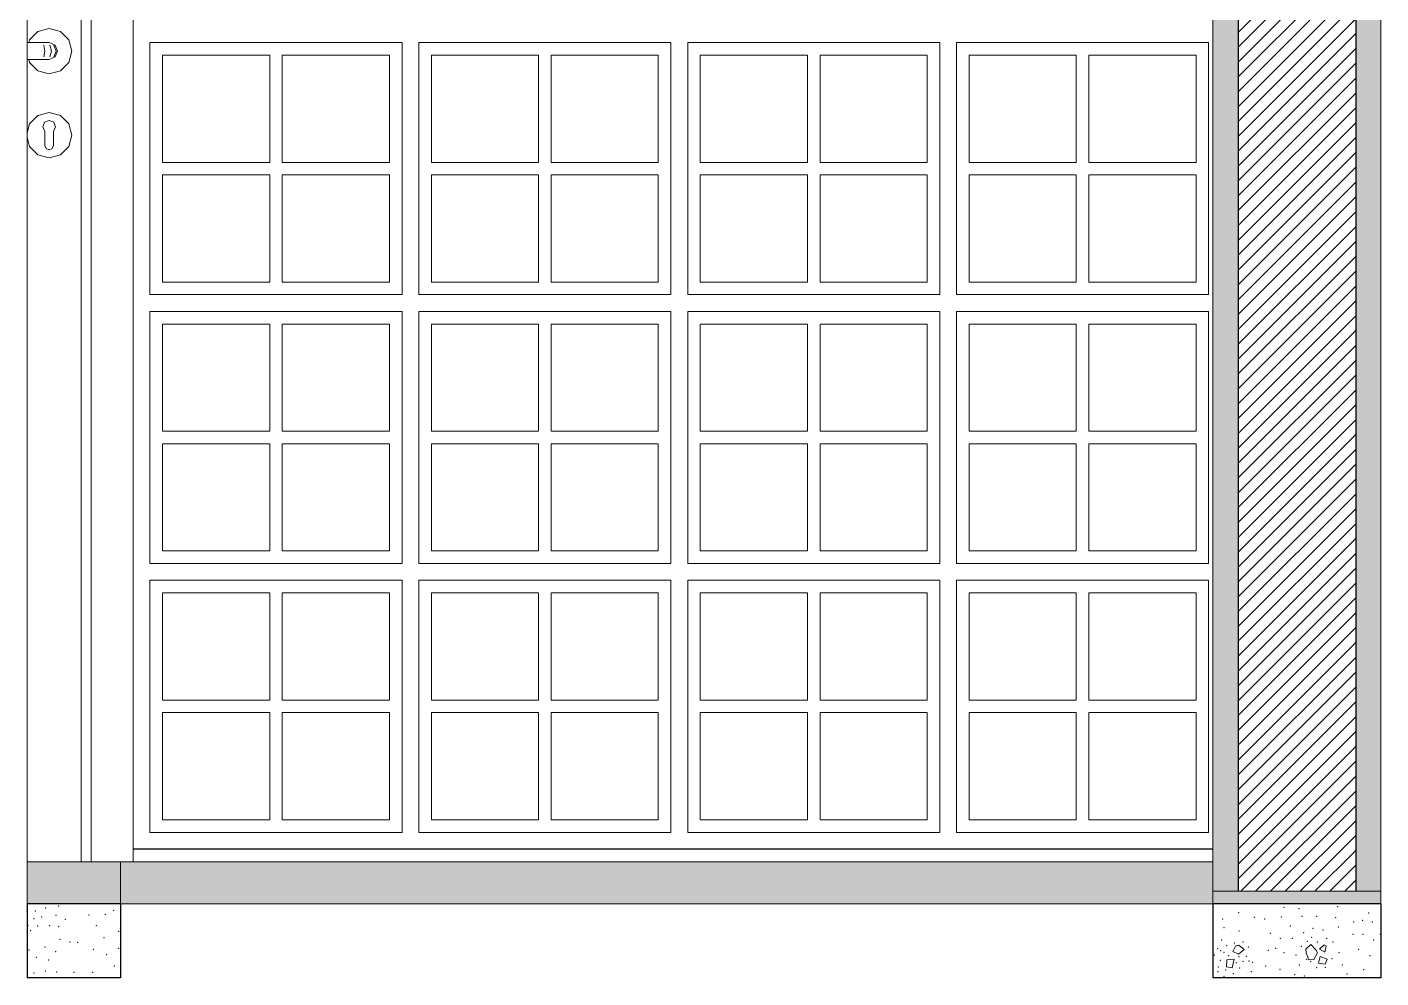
# Model space of a CAD drawing. Header units: metres. Extents: x -67.2 to -32.8, y -0.2 to 5.
# Drawn here: x -35.357 to -33.746, y -0.165 to 0.967 of the extents above; entities that cross this region are included whole.
import ezdxf

# ---------------------------------------------------------------- set-up
doc = ezdxf.new("R2010")
doc.units = ezdxf.units.M
doc.header["$MEASUREMENT"] = 0
for name, color, linetype, lineweight in [('Janelas Archicad_Caneta_No__3', 7, 'Continuous', 25), ('Janelas Archicad_Caneta_No__43', 44, 'Continuous', 0), ('LAJES.EST_Caneta_No__241', 7, 'Continuous', 13), ('LAJES.EST_Caneta_No__3', 7, 'Continuous', 25), ('PAREDE CONSTRUIR_Caneta_No__241', 7, 'Continuous', 13), ('PAREDE CONSTRUIR_Caneta_No__3', 7, 'Continuous', 25), ('Portas Archicad_Caneta_No__241', 7, 'Continuous', 13), ('TERRENO.ARQ_Caneta_No__241', 7, 'Continuous', 13)]:
    doc.layers.add(name, color=color, linetype=linetype, lineweight=lineweight)
for name, color, linetype in [('LAJES.EST', 7, 'Continuous'), ('PAREDE CONSTRUIR', 7, 'Continuous'), ('TERRENO.ARQ', 7, 'Continuous')]:
    doc.layers.add(name, color=color, linetype=linetype)
doc.layers.add('LAJES.EST_Caneta_No__95', color=7, linetype='Continuous', lineweight=0, true_color=0xaeaeae)

# ---------------------------------------------------------------- blocks, each defined once
blk = doc.blocks.new('*X38', base_point=(7.7685, -0.0117))
at = {"layer": 'LAJES.EST_Caneta_No__241', "color": 7, "linetype": 'Continuous', "lineweight": 13}
for p in [(-35.3193, -0.0795), (-35.3568, -0.0856), (-35.3487, -0.0945), (-35.3471, -0.0853), (-35.3394, -0.0925), (-35.3346, -0.0817), (-35.3225, -0.0903), (-35.3114, -0.0953), (-35.2832, -0.09), (-35.2638, -0.0892), (-35.2537, -0.0846), (-35.3558, -0.1029), (-35.3526, -0.1087), (-35.3442, -0.1032), (-35.3299, -0.1029), (-35.3193, -0.104), (-35.2746, -0.1029), (-35.2477, -0.1094), (-35.3355, -0.1282), (-35.3177, -0.1189), (-35.3057, -0.1222), (-35.2966, -0.1225), (-35.2653, -0.117), (-35.3547, -0.1318), (-35.3457, -0.1404), (-35.3311, -0.1435), (-35.323, -0.1338), (-35.2779, -0.1311), (-35.2623, -0.1372), (-35.2479, -0.1297), (-35.3488, -0.1592), (-35.335, -0.1566), (-35.3216, -0.158), (-35.3011, -0.1582), (-35.2788, -0.1582), (-35.2532, -0.1509), (-35.2475, -0.1645)]:
    blk.add_point(p, dxfattribs=at)
blk = doc.blocks.new('*X39', base_point=(7.7685, -0.0117))
at = {"layer": 'LAJES.EST_Caneta_No__241', "color": 7, "linetype": 'Continuous', "lineweight": 13}
for p, q in [((-33.9218, -0.1336), (-33.9187, -0.1273)), ((-33.9187, -0.1273), (-33.9146, -0.1262)), ((-33.9146, -0.1262), (-33.9083, -0.1312)), ((-33.8349, -0.1309), (-33.8291, -0.1253)), ((-33.8291, -0.1253), (-33.823, -0.1316)), ((-33.8188, -0.1308), (-33.8132, -0.1257)), ((-33.8132, -0.1257), (-33.8107, -0.1267)), ((-33.8107, -0.1267), (-33.8122, -0.1345)), ((-33.9292, -0.1516), (-33.9288, -0.1433)), ((-33.9288, -0.1433), (-33.9201, -0.1427)), ((-33.9201, -0.1427), (-33.9227, -0.153)), ((-33.9151, -0.1368), (-33.9218, -0.1336)), ((-33.9151, -0.1368), (-33.9083, -0.1312)), ((-33.8345, -0.1351), (-33.8349, -0.1309)), ((-33.8345, -0.1351), (-33.8315, -0.1434)), ((-33.8315, -0.1434), (-33.8255, -0.1431)), ((-33.8255, -0.1431), (-33.8209, -0.1351)), ((-33.823, -0.1316), (-33.8209, -0.1351)), ((-33.82, -0.1473), (-33.8179, -0.1396)), ((-33.8122, -0.1345), (-33.8188, -0.1308)), ((-33.8179, -0.1396), (-33.8095, -0.1425)), ((-33.8118, -0.1488), (-33.8095, -0.1425)), ((-33.9292, -0.1516), (-33.9227, -0.153)), ((-33.8118, -0.1488), (-33.82, -0.1473))]:
    blk.add_line(p, q, dxfattribs=at)
for p in [(-33.7971, -0.08), (-33.9338, -0.0948), (-33.915, -0.0872), (-33.8963, -0.0929), (-33.8841, -0.0948), (-33.8639, -0.0925), (-33.8611, -0.081), (-33.8429, -0.0824), (-33.8393, -0.0917), (-33.8219, -0.0917), (-33.7995, -0.0934), (-33.7674, -0.0963), (-33.7601, -0.0878), (-33.9325, -0.1051), (-33.9146, -0.109), (-33.8772, -0.112), (-33.8535, -0.1033), (-33.8376, -0.1113), (-33.8265, -0.1061), (-33.8143, -0.108), (-33.7962, -0.1042), (-33.778, -0.0986), (-33.7557, -0.0985), (-33.935, -0.12), (-33.9291, -0.1267), (-33.92, -0.1235), (-33.9097, -0.1222), (-33.9032, -0.1281), (-33.8654, -0.118), (-33.8508, -0.1177), (-33.8403, -0.1273), (-33.8333, -0.1216), (-33.8279, -0.1165), (-33.8213, -0.1223), (-33.8101, -0.1178), (-33.8024, -0.1221), (-33.7788, -0.1132), (-33.7667, -0.1131), (-33.754, -0.1198), (-33.7464, -0.1133), (-33.944, -0.1379), (-33.9397, -0.1301), (-33.9366, -0.1442), (-33.9363, -0.1327), (-33.9323, -0.1346), (-33.9268, -0.1385), (-33.9145, -0.1398), (-33.9057, -0.1392), (-33.9025, -0.145), (-33.8795, -0.132), (-33.871, -0.1297), (-33.861, -0.1349), (-33.8466, -0.1376), (-33.8341, -0.143), (-33.8039, -0.1419), (-33.7956, -0.1348), (-33.772, -0.1308), (-33.7584, -0.1387), (-33.9395, -0.1577), (-33.9389, -0.152), (-33.9302, -0.1557), (-33.9214, -0.1598), (-33.9175, -0.1469), (-33.9137, -0.153), (-33.9097, -0.1453), (-33.8998, -0.1574), (-33.8981, -0.1465), (-33.8829, -0.1509), (-33.8657, -0.1546), (-33.8481, -0.161), (-33.8428, -0.1497), (-33.8291, -0.1455), (-33.8222, -0.1526), (-33.8119, -0.1522), (-33.7913, -0.1497), (-33.7861, -0.1604), (-33.766, -0.1552), (-33.9323, -0.1631), (-33.8368, -0.1627)]:
    blk.add_point(p, dxfattribs=at)

msp = doc.modelspace()

# ---------------------------------------------------------------- hatches: boundary and pattern name
at = {"layer": 'LAJES.EST_Caneta_No__95', "linetype": 'Continuous', "lineweight": 0, "true_color": 0xaeaeae}
for points in [[(-35.3569, -0.0767), (-35.2455, -0.0767), (-35.2455, -0.0267), (-35.3569, -0.0267)], [(-33.7456, -0.0617), (-33.9456, -0.0617), (-33.9456, -0.0767), (-33.7456, -0.0767)]]:
    msp.add_hatch(color=253, dxfattribs=at).paths.add_polyline_path(points)
at = {"layer": 'PAREDE CONSTRUIR', "linetype": 'Continuous', "lineweight": 0, "true_color": 0xffffff}
for points in [[(-33.9456, -0.0617), (-33.9156, -0.0617), (-33.9156, 2.7886), (-33.9456, 2.7886)], [(-33.7756, -0.0617), (-33.7456, -0.0617), (-33.7456, 2.7886), (-33.7756, 2.7886)]]:
    msp.add_hatch(color=7, dxfattribs=at).paths.add_polyline_path(points)
at = {"layer": 'PAREDE CONSTRUIR', "linetype": 'Continuous', "lineweight": 0, "true_color": 0x000000}
h = msp.add_hatch(dxfattribs=at)
h.set_pattern_fill('common_brick_0005', color=18, style=0, pattern_type=2)
h.set_pattern_definition([(45, (7.76848, -0.011685), (-0.0088388348, 0.0088388348), [])])
h.paths.add_polyline_path([(-33.9156, 2.7886), (-33.9156, -0.0617), (-33.7756, -0.0617), (-33.7756, 2.7886)])
at = {"layer": 'TERRENO.ARQ', "linetype": 'Continuous', "lineweight": 0, "true_color": 0x8fbf7f}
msp.add_hatch(color=73, dxfattribs=at).paths.add_polyline_path([(-35.2455, -0.0767), (-33.9456, -0.0767), (-33.9456, -0.0267), (-35.2455, -0.0267)])

# ---------------------------------------------------------------- linework, layer by layer
at = {"layer": 'Janelas Archicad_Caneta_No__3', "color": 7, "linetype": 'Continuous', "lineweight": 25}
msp.add_line((-33.9456, -0.0117), (-35.2306, -0.0117), dxfattribs=at)
at = {"layer": 'Janelas Archicad_Caneta_No__43', "color": 44, "linetype": 'Continuous', "lineweight": 0}
for p, q in [((-35.2106, 0.6483), (-35.2106, 0.9483)), ((-35.2106, 0.9483), (-34.9106, 0.9483)), ((-34.9106, 0.9483), (-34.9106, 0.6483)), ((-34.8906, 0.6483), (-34.8906, 0.9483)), ((-34.8906, 0.9483), (-34.5906, 0.9483)), ((-34.5906, 0.9483), (-34.5906, 0.6483)), ((-34.5706, 0.6483), (-34.5706, 0.9483)), ((-34.5706, 0.9483), (-34.2706, 0.9483)), ((-34.2706, 0.9483), (-34.2706, 0.6483)), ((-34.2506, 0.6483), (-34.2506, 0.9483)), ((-34.2506, 0.9483), (-33.9506, 0.9483)), ((-33.9506, 0.9483), (-33.9506, 0.6483)), ((-35.0681, 0.9333), (-35.1956, 0.9333)), ((-35.1956, 0.9333), (-35.1956, 0.8058)), ((-35.0681, 0.8058), (-35.0681, 0.9333)), ((-34.9256, 0.9333), (-35.0531, 0.9333)), ((-35.0531, 0.9333), (-35.0531, 0.8058)), ((-34.9256, 0.8058), (-34.9256, 0.9333)), ((-34.7481, 0.9333), (-34.8756, 0.9333)), ((-34.8756, 0.9333), (-34.8756, 0.8058)), ((-34.7481, 0.8058), (-34.7481, 0.9333)), ((-34.6056, 0.9333), (-34.7331, 0.9333)), ((-34.7331, 0.9333), (-34.7331, 0.8058)), ((-34.6056, 0.8058), (-34.6056, 0.9333)), ((-34.4281, 0.9333), (-34.5556, 0.9333)), ((-34.5556, 0.9333), (-34.5556, 0.8058)), ((-34.4281, 0.8058), (-34.4281, 0.9333)), ((-34.2856, 0.9333), (-34.4131, 0.9333)), ((-34.4131, 0.9333), (-34.4131, 0.8058)), ((-34.2856, 0.8058), (-34.2856, 0.9333)), ((-34.1081, 0.9333), (-34.2356, 0.9333)), ((-34.2356, 0.9333), (-34.2356, 0.8058)), ((-34.1081, 0.8058), (-34.1081, 0.9333)), ((-33.9656, 0.9333), (-34.0931, 0.9333)), ((-34.0931, 0.9333), (-34.0931, 0.8058)), ((-33.9656, 0.8058), (-33.9656, 0.9333)), ((-35.1956, 0.8058), (-35.0681, 0.8058)), ((-35.0531, 0.8058), (-34.9256, 0.8058)), ((-34.8756, 0.8058), (-34.7481, 0.8058)), ((-34.7331, 0.8058), (-34.6056, 0.8058)), ((-34.5556, 0.8058), (-34.4281, 0.8058)), ((-34.4131, 0.8058), (-34.2856, 0.8058)), ((-34.2356, 0.8058), (-34.1081, 0.8058)), ((-34.0931, 0.8058), (-33.9656, 0.8058)), ((-35.0681, 0.7908), (-35.1956, 0.7908)), ((-35.1956, 0.7908), (-35.1956, 0.6633)), ((-35.0681, 0.6633), (-35.0681, 0.7908)), ((-34.9256, 0.7908), (-35.0531, 0.7908)), ((-35.0531, 0.7908), (-35.0531, 0.6633)), ((-34.9256, 0.6633), (-34.9256, 0.7908)), ((-34.7481, 0.7908), (-34.8756, 0.7908)), ((-34.8756, 0.7908), (-34.8756, 0.6633)), ((-34.7481, 0.6633), (-34.7481, 0.7908)), ((-34.6056, 0.7908), (-34.7331, 0.7908)), ((-34.7331, 0.7908), (-34.7331, 0.6633)), ((-34.6056, 0.6633), (-34.6056, 0.7908)), ((-34.4281, 0.7908), (-34.5556, 0.7908)), ((-34.5556, 0.7908), (-34.5556, 0.6633)), ((-34.4281, 0.6633), (-34.4281, 0.7908)), ((-34.2856, 0.7908), (-34.4131, 0.7908)), ((-34.4131, 0.7908), (-34.4131, 0.6633)), ((-34.2856, 0.6633), (-34.2856, 0.7908)), ((-34.1081, 0.7908), (-34.2356, 0.7908)), ((-34.2356, 0.7908), (-34.2356, 0.6633)), ((-34.1081, 0.6633), (-34.1081, 0.7908)), ((-33.9656, 0.7908), (-34.0931, 0.7908)), ((-34.0931, 0.7908), (-34.0931, 0.6633)), ((-33.9656, 0.6633), (-33.9656, 0.7908)), ((-35.1956, 0.6633), (-35.0681, 0.6633)), ((-35.0531, 0.6633), (-34.9256, 0.6633)), ((-34.8756, 0.6633), (-34.7481, 0.6633)), ((-34.7331, 0.6633), (-34.6056, 0.6633)), ((-34.5556, 0.6633), (-34.4281, 0.6633)), ((-34.4131, 0.6633), (-34.2856, 0.6633)), ((-34.2356, 0.6633), (-34.1081, 0.6633)), ((-34.0931, 0.6633), (-33.9656, 0.6633)), ((-34.9106, 0.6483), (-35.2106, 0.6483)), ((-34.5906, 0.6483), (-34.8906, 0.6483)), ((-34.2706, 0.6483), (-34.5706, 0.6483)), ((-33.9506, 0.6483), (-34.2506, 0.6483)), ((-35.2106, 0.3283), (-35.2106, 0.6283)), ((-35.2106, 0.6283), (-34.9106, 0.6283)), ((-35.0681, 0.6133), (-35.1956, 0.6133)), ((-35.1956, 0.6133), (-35.1956, 0.4858)), ((-35.0681, 0.4858), (-35.0681, 0.6133)), ((-34.9256, 0.6133), (-35.0531, 0.6133)), ((-35.0531, 0.6133), (-35.0531, 0.4858)), ((-34.9256, 0.4858), (-34.9256, 0.6133)), ((-34.9106, 0.6283), (-34.9106, 0.3283)), ((-34.8906, 0.3283), (-34.8906, 0.6283)), ((-34.8906, 0.6283), (-34.5906, 0.6283)), ((-34.7481, 0.6133), (-34.8756, 0.6133)), ((-34.8756, 0.6133), (-34.8756, 0.4858)), ((-34.7481, 0.4858), (-34.7481, 0.6133)), ((-34.6056, 0.6133), (-34.7331, 0.6133)), ((-34.7331, 0.6133), (-34.7331, 0.4858)), ((-34.6056, 0.4858), (-34.6056, 0.6133)), ((-34.5906, 0.6283), (-34.5906, 0.3283)), ((-34.5706, 0.3283), (-34.5706, 0.6283)), ((-34.5706, 0.6283), (-34.2706, 0.6283)), ((-34.4281, 0.6133), (-34.5556, 0.6133)), ((-34.5556, 0.6133), (-34.5556, 0.4858)), ((-34.4281, 0.4858), (-34.4281, 0.6133)), ((-34.2856, 0.6133), (-34.4131, 0.6133)), ((-34.4131, 0.6133), (-34.4131, 0.4858)), ((-34.2856, 0.4858), (-34.2856, 0.6133)), ((-34.2706, 0.6283), (-34.2706, 0.3283)), ((-34.2506, 0.3283), (-34.2506, 0.6283)), ((-34.2506, 0.6283), (-33.9506, 0.6283)), ((-34.1081, 0.6133), (-34.2356, 0.6133)), ((-34.2356, 0.6133), (-34.2356, 0.4858)), ((-34.1081, 0.4858), (-34.1081, 0.6133)), ((-33.9656, 0.6133), (-34.0931, 0.6133)), ((-34.0931, 0.6133), (-34.0931, 0.4858)), ((-33.9656, 0.4858), (-33.9656, 0.6133)), ((-33.9506, 0.6283), (-33.9506, 0.3283)), ((-35.1956, 0.4858), (-35.0681, 0.4858)), ((-35.0531, 0.4858), (-34.9256, 0.4858)), ((-34.8756, 0.4858), (-34.7481, 0.4858)), ((-34.7331, 0.4858), (-34.6056, 0.4858)), ((-34.5556, 0.4858), (-34.4281, 0.4858)), ((-34.4131, 0.4858), (-34.2856, 0.4858)), ((-34.2356, 0.4858), (-34.1081, 0.4858)), ((-34.0931, 0.4858), (-33.9656, 0.4858)), ((-35.0681, 0.4708), (-35.1956, 0.4708)), ((-35.1956, 0.4708), (-35.1956, 0.3433)), ((-35.0681, 0.3433), (-35.0681, 0.4708)), ((-34.9256, 0.4708), (-35.0531, 0.4708)), ((-35.0531, 0.4708), (-35.0531, 0.3433)), ((-34.9256, 0.3433), (-34.9256, 0.4708)), ((-34.7481, 0.4708), (-34.8756, 0.4708)), ((-34.8756, 0.4708), (-34.8756, 0.3433)), ((-34.7481, 0.3433), (-34.7481, 0.4708)), ((-34.6056, 0.4708), (-34.7331, 0.4708)), ((-34.7331, 0.4708), (-34.7331, 0.3433)), ((-34.6056, 0.3433), (-34.6056, 0.4708)), ((-34.4281, 0.4708), (-34.5556, 0.4708)), ((-34.5556, 0.4708), (-34.5556, 0.3433)), ((-34.4281, 0.3433), (-34.4281, 0.4708)), ((-34.2856, 0.4708), (-34.4131, 0.4708)), ((-34.4131, 0.4708), (-34.4131, 0.3433)), ((-34.2856, 0.3433), (-34.2856, 0.4708)), ((-34.1081, 0.4708), (-34.2356, 0.4708)), ((-34.2356, 0.4708), (-34.2356, 0.3433)), ((-34.1081, 0.3433), (-34.1081, 0.4708)), ((-33.9656, 0.4708), (-34.0931, 0.4708)), ((-34.0931, 0.4708), (-34.0931, 0.3433)), ((-33.9656, 0.3433), (-33.9656, 0.4708)), ((-35.1956, 0.3433), (-35.0681, 0.3433)), ((-35.0531, 0.3433), (-34.9256, 0.3433)), ((-34.8756, 0.3433), (-34.7481, 0.3433)), ((-34.7331, 0.3433), (-34.6056, 0.3433)), ((-34.5556, 0.3433), (-34.4281, 0.3433)), ((-34.4131, 0.3433), (-34.2856, 0.3433)), ((-34.2356, 0.3433), (-34.1081, 0.3433)), ((-34.0931, 0.3433), (-33.9656, 0.3433)), ((-34.9106, 0.3283), (-35.2106, 0.3283)), ((-34.5906, 0.3283), (-34.8906, 0.3283)), ((-34.2706, 0.3283), (-34.5706, 0.3283)), ((-33.9506, 0.3283), (-34.2506, 0.3283)), ((-35.2106, 0.0083), (-35.2106, 0.3083)), ((-35.2106, 0.3083), (-34.9106, 0.3083)), ((-34.9106, 0.3083), (-34.9106, 0.0083)), ((-34.8906, 0.0083), (-34.8906, 0.3083)), ((-34.8906, 0.3083), (-34.5906, 0.3083)), ((-34.5906, 0.3083), (-34.5906, 0.0083)), ((-34.5706, 0.0083), (-34.5706, 0.3083)), ((-34.5706, 0.3083), (-34.2706, 0.3083)), ((-34.2706, 0.3083), (-34.2706, 0.0083)), ((-34.2506, 0.0083), (-34.2506, 0.3083)), ((-34.2506, 0.3083), (-33.9506, 0.3083)), ((-33.9506, 0.3083), (-33.9506, 0.0083)), ((-35.0681, 0.2933), (-35.1956, 0.2933)), ((-35.1956, 0.2933), (-35.1956, 0.1658)), ((-35.0681, 0.1658), (-35.0681, 0.2933)), ((-34.9256, 0.2933), (-35.0531, 0.2933)), ((-35.0531, 0.2933), (-35.0531, 0.1658)), ((-34.9256, 0.1658), (-34.9256, 0.2933)), ((-34.7481, 0.2933), (-34.8756, 0.2933)), ((-34.8756, 0.2933), (-34.8756, 0.1658)), ((-34.7481, 0.1658), (-34.7481, 0.2933)), ((-34.6056, 0.2933), (-34.7331, 0.2933)), ((-34.7331, 0.2933), (-34.7331, 0.1658)), ((-34.6056, 0.1658), (-34.6056, 0.2933)), ((-34.4281, 0.2933), (-34.5556, 0.2933)), ((-34.5556, 0.2933), (-34.5556, 0.1658)), ((-34.4281, 0.1658), (-34.4281, 0.2933)), ((-34.2856, 0.2933), (-34.4131, 0.2933)), ((-34.4131, 0.2933), (-34.4131, 0.1658)), ((-34.2856, 0.1658), (-34.2856, 0.2933)), ((-34.1081, 0.2933), (-34.2356, 0.2933)), ((-34.2356, 0.2933), (-34.2356, 0.1658)), ((-34.1081, 0.1658), (-34.1081, 0.2933)), ((-33.9656, 0.2933), (-34.0931, 0.2933)), ((-34.0931, 0.2933), (-34.0931, 0.1658)), ((-33.9656, 0.1658), (-33.9656, 0.2933)), ((-35.1956, 0.1658), (-35.0681, 0.1658)), ((-35.0531, 0.1658), (-34.9256, 0.1658)), ((-34.8756, 0.1658), (-34.7481, 0.1658)), ((-34.7331, 0.1658), (-34.6056, 0.1658)), ((-34.5556, 0.1658), (-34.4281, 0.1658)), ((-34.4131, 0.1658), (-34.2856, 0.1658)), ((-34.2356, 0.1658), (-34.1081, 0.1658)), ((-34.0931, 0.1658), (-33.9656, 0.1658)), ((-35.0681, 0.1508), (-35.1956, 0.1508)), ((-35.1956, 0.1508), (-35.1956, 0.0233)), ((-35.0681, 0.0233), (-35.0681, 0.1508)), ((-34.9256, 0.1508), (-35.0531, 0.1508)), ((-35.0531, 0.1508), (-35.0531, 0.0233)), ((-34.9256, 0.0233), (-34.9256, 0.1508)), ((-34.7481, 0.1508), (-34.8756, 0.1508)), ((-34.8756, 0.1508), (-34.8756, 0.0233)), ((-34.7481, 0.0233), (-34.7481, 0.1508)), ((-34.6056, 0.1508), (-34.7331, 0.1508)), ((-34.7331, 0.1508), (-34.7331, 0.0233)), ((-34.6056, 0.0233), (-34.6056, 0.1508)), ((-34.4281, 0.1508), (-34.5556, 0.1508)), ((-34.5556, 0.1508), (-34.5556, 0.0233)), ((-34.4281, 0.0233), (-34.4281, 0.1508)), ((-34.2856, 0.1508), (-34.4131, 0.1508)), ((-34.4131, 0.1508), (-34.4131, 0.0233)), ((-34.2856, 0.0233), (-34.2856, 0.1508)), ((-34.1081, 0.1508), (-34.2356, 0.1508)), ((-34.2356, 0.1508), (-34.2356, 0.0233)), ((-34.1081, 0.0233), (-34.1081, 0.1508)), ((-33.9656, 0.1508), (-34.0931, 0.1508)), ((-34.0931, 0.1508), (-34.0931, 0.0233)), ((-33.9656, 0.0233), (-33.9656, 0.1508)), ((-35.1956, 0.0233), (-35.0681, 0.0233)), ((-35.0531, 0.0233), (-34.9256, 0.0233)), ((-34.8756, 0.0233), (-34.7481, 0.0233)), ((-34.7331, 0.0233), (-34.6056, 0.0233)), ((-34.5556, 0.0233), (-34.4281, 0.0233)), ((-34.4131, 0.0233), (-34.2856, 0.0233)), ((-34.2356, 0.0233), (-34.1081, 0.0233)), ((-34.0931, 0.0233), (-33.9656, 0.0233)), ((-34.9106, 0.0083), (-35.2106, 0.0083)), ((-34.5906, 0.0083), (-34.8906, 0.0083)), ((-34.2706, 0.0083), (-34.5706, 0.0083)), ((-33.9506, 0.0083), (-34.2506, 0.0083))]:
    msp.add_line(p, q, dxfattribs=at)
at = {"layer": 'LAJES.EST_Caneta_No__241', "color": 7, "linetype": 'Continuous', "lineweight": 13}
for p, q in [((-35.3569, -0.0267), (-35.3569, -0.0767)), ((-35.2455, -0.0267), (-35.3569, -0.0267)), ((-33.7456, -0.0617), (-33.7456, -0.0767))]:
    msp.add_line(p, q, dxfattribs=at)
at = {"layer": 'LAJES.EST_Caneta_No__241', "color": 7, "linetype": 'Continuous', "lineweight": 13, "flags": 128}
msp.add_lwpolyline([(-33.7456, -0.0617), (-33.7756, -0.0617), (-33.9156, -0.0617), (-33.9456, -0.0617)], dxfattribs=at)
at = {"layer": 'LAJES.EST_Caneta_No__3', "color": 7, "linetype": 'Continuous', "lineweight": 25}
for p, q in [((-35.3569, -0.0767), (-35.3569, -0.165)), ((-35.2455, -0.0767), (-35.3569, -0.0767)), ((-35.2455, -0.0767), (-35.2455, -0.165)), ((-33.9456, -0.0767), (-33.9456, -0.165)), ((-33.7456, -0.0767), (-33.9456, -0.0767)), ((-33.7456, -0.0767), (-33.7456, -0.165)), ((-35.2455, -0.165), (-35.3569, -0.165)), ((-33.7456, -0.165), (-33.9456, -0.165))]:
    msp.add_line(p, q, dxfattribs=at)
at = {"layer": 'PAREDE CONSTRUIR_Caneta_No__241', "color": 7, "linetype": 'Continuous', "lineweight": 13}
for p, q in [((-33.9456, 2.7886), (-33.9456, -0.0267)), ((-33.7456, 2.7886), (-33.7456, -0.0617)), ((-33.9456, -0.0267), (-33.9456, -0.0617))]:
    msp.add_line(p, q, dxfattribs=at)
at = {"layer": 'PAREDE CONSTRUIR_Caneta_No__3', "color": 7, "linetype": 'Continuous', "lineweight": 25}
for p, q in [((-33.9156, 2.7886), (-33.9156, -0.0617)), ((-33.7756, 2.7886), (-33.7756, -0.0617))]:
    msp.add_line(p, q, dxfattribs=at)
at = {"layer": 'Portas Archicad_Caneta_No__241', "color": 7, "linetype": 'Continuous', "lineweight": 13}
for p, q in [((-35.2306, 2.2503), (-35.2306, -0.0267)), ((-35.2806, -0.0267), (-35.2806, 2.2003)), ((-35.2926, -0.0267), (-35.2926, 2.1883)), ((-35.3569, 2.124), (-35.3569, 0.9483)), ((-35.3549, 0.9483), (-35.354, 0.9518)), ((-35.354, 0.9518), (-35.3441, 0.9617)), ((-35.3441, 0.9617), (-35.3306, 0.9653)), ((-35.3306, 0.9653), (-35.3171, 0.9617)), ((-35.3171, 0.9617), (-35.3072, 0.9518)), ((-35.3072, 0.9518), (-35.3036, 0.9383)), ((-35.3456, 0.9483), (-35.3569, 0.9483)), ((-35.3569, 0.9483), (-35.3569, 0.9454)), ((-35.3569, 0.9454), (-35.3569, 0.9383)), ((-35.3569, 0.9383), (-35.3569, 0.9312)), ((-35.3398, 0.9483), (-35.3456, 0.9483)), ((-35.335, 0.9483), (-35.3398, 0.9483)), ((-35.3371, 0.9454), (-35.3359, 0.9383)), ((-35.3359, 0.9383), (-35.3371, 0.9312)), ((-35.3317, 0.9483), (-35.335, 0.9483)), ((-35.3306, 0.9483), (-35.3317, 0.9483)), ((-35.3306, 0.9483), (-35.3235, 0.9454)), ((-35.3299, 0.9454), (-35.3278, 0.9383)), ((-35.3278, 0.9383), (-35.3299, 0.9312)), ((-35.3251, 0.9454), (-35.3223, 0.9383)), ((-35.3223, 0.9383), (-35.3251, 0.9312)), ((-35.3235, 0.9454), (-35.3206, 0.9383)), ((-35.3206, 0.9383), (-35.3235, 0.9312)), ((-35.3036, 0.9383), (-35.3072, 0.9248)), ((-35.3569, 0.9312), (-35.3569, 0.9283)), ((-35.3456, 0.9283), (-35.3569, 0.9283)), ((-35.3569, 0.9283), (-35.3569, 0.841)), ((-35.354, 0.9248), (-35.3549, 0.9283)), ((-35.3441, 0.9149), (-35.354, 0.9248)), ((-35.3398, 0.9283), (-35.3456, 0.9283)), ((-35.335, 0.9283), (-35.3398, 0.9283)), ((-35.3317, 0.9283), (-35.335, 0.9283)), ((-35.3306, 0.9283), (-35.3317, 0.9283)), ((-35.3235, 0.9312), (-35.3306, 0.9283)), ((-35.3072, 0.9248), (-35.3171, 0.9149)), ((-35.3306, 0.9113), (-35.3441, 0.9149)), ((-35.3171, 0.9149), (-35.3306, 0.9113)), ((-35.354, 0.8518), (-35.3441, 0.8617)), ((-35.3441, 0.8617), (-35.3306, 0.8653)), ((-35.3306, 0.8557), (-35.336, 0.8535)), ((-35.3306, 0.8653), (-35.3171, 0.8617)), ((-35.3252, 0.8535), (-35.3306, 0.8557)), ((-35.3171, 0.8617), (-35.3072, 0.8518)), ((-35.3569, 0.841), (-35.354, 0.8518)), ((-35.3569, 0.841), (-35.3569, 0.8407)), ((-35.3569, 0.8407), (-35.3569, 0.8383)), ((-35.3569, 0.8383), (-35.3569, 0.836)), ((-35.3373, 0.85), (-35.338, 0.848)), ((-35.338, 0.848), (-35.3356, 0.8427)), ((-35.3373, 0.85), (-35.336, 0.8535)), ((-35.3356, 0.8427), (-35.3356, 0.8412)), ((-35.3356, 0.8412), (-35.3356, 0.8383)), ((-35.3356, 0.8383), (-35.3356, 0.8354)), ((-35.3256, 0.8427), (-35.3231, 0.848)), ((-35.3256, 0.8412), (-35.3256, 0.8427)), ((-35.3256, 0.8412), (-35.3256, 0.8383)), ((-35.3256, 0.8383), (-35.3256, 0.8354)), ((-35.3239, 0.85), (-35.3252, 0.8535)), ((-35.3239, 0.85), (-35.3231, 0.848)), ((-35.3072, 0.8518), (-35.3036, 0.8383)), ((-35.3036, 0.8383), (-35.3072, 0.8248)), ((-35.3569, 0.836), (-35.3569, 0.8356)), ((-35.354, 0.8248), (-35.3569, 0.8356)), ((-35.3569, 0.8356), (-35.3569, 0.0146)), ((-35.3441, 0.8149), (-35.354, 0.8248)), ((-35.3356, 0.8354), (-35.3356, 0.8297)), ((-35.3356, 0.8297), (-35.3356, 0.8258)), ((-35.3356, 0.8258), (-35.3341, 0.8223)), ((-35.3341, 0.8223), (-35.3306, 0.8208)), ((-35.3306, 0.8208), (-35.327, 0.8223)), ((-35.327, 0.8223), (-35.3256, 0.8258)), ((-35.3256, 0.8354), (-35.3256, 0.8297)), ((-35.3256, 0.8297), (-35.3256, 0.8258)), ((-35.3072, 0.8248), (-35.3171, 0.8149)), ((-35.3306, 0.8113), (-35.3441, 0.8149)), ((-35.3171, 0.8149), (-35.3306, 0.8113)), ((-35.3569, 0.0146), (-35.3569, -0.0267))]:
    msp.add_line(p, q, dxfattribs=at)
at = {"layer": 'TERRENO.ARQ_Caneta_No__241', "color": 7, "linetype": 'Continuous', "lineweight": 13}
for p, q in [((-35.2455, -0.0267), (-35.2455, -0.0767)), ((-33.9456, -0.0267), (-35.2455, -0.0267)), ((-33.9456, -0.0617), (-33.9456, -0.0767)), ((-33.9456, -0.0767), (-35.2455, -0.0767))]:
    msp.add_line(p, q, dxfattribs=at)

# ---------------------------------------------------------------- block references
at = {"layer": 'LAJES.EST', "lineweight": 0}
for name in ['*X38', '*X39']:
    msp.add_blockref(name, (7.7685, -0.0117), dxfattribs=at)

doc.saveas('drawing.dxf')
